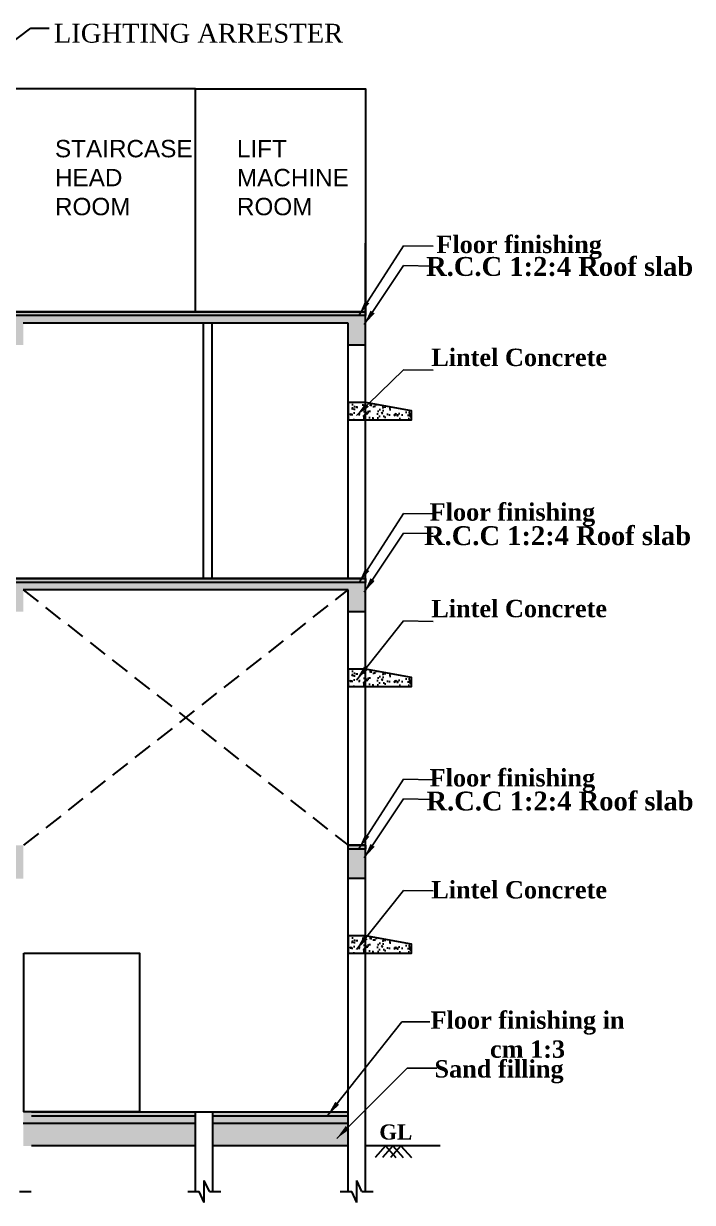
# Model space of a CAD drawing. Header units: metres. Extents: x 515 to 706, y -4 to 163.
# Drawn here: x 590.5 to 599.35, y 123.48 to 139.08 of the extents above; entities that cross this region are included whole.
import ezdxf

# ---------------------------------------------------------------- set-up
doc = ezdxf.new("R2010")
doc.units = ezdxf.units.M
doc.header["$MEASUREMENT"] = 0
doc.linetypes.add('DASHED2', pattern=[0.375, 0.25, -0.125])
doc.styles.add('PDF Swiss721BT-RomanCondensed', font='arial.ttf')
doc.styles.add('working', font='arialbd.ttf', dxfattribs={"height": 0.23})
doc.dimstyles.new('new model', dxfattribs={"dimtxt": 0.23, "dimasz": 0.2, "dimexe": 0.1, "dimexo": 0.1, "dimgap": 0, "dimtad": 0, "dimzin": 1, "dimdsep": 46, "dimtxsty": 'working', "dimcen": 0.09, "dimse1": 1, "dimse2": 1, "dimclrd": 256, "dimclrt": 256, "dimadec": 1, "dimazin": 0, "dimtfac": 1, "dimtofl": 0, "dimtmove": 0, "dimatfit": 3, "dimfxl": 0, "dimtolj": 1, "dimtzin": 0, "dimlwd": -1, "dimlwe": -1, "dimarcsym": 0})
doc.dimstyles.new('PROJECT in CIVIL', dxfattribs={"dimscale": 25, "dimtxt": 0.3, "dimasz": 0.3, "dimexe": 0.3, "dimexo": 0.3, "dimgap": 0.1, "dimtad": 1, "dimdec": 1, "dimzin": 0, "dimdsep": 46, "dimlunit": 3, "dimtxsty": 'Standard', "dimblk": 'OBLIQUE', "dimcen": 0, "dimclrd": 8, "dimclre": 8, "dimclrt": 5, "dimadec": 0, "dimazin": 0, "dimtfac": 1, "dimtdec": 1, "dimtofl": 0, "dimtmove": 0, "dimatfit": 3, "dimfxl": 0, "dimtolj": 1, "dimtzin": 0, "dimarcsym": 0})

# ---------------------------------------------------------------- blocks, each defined once
blk = doc.blocks.new('_Oblique')
at = {"color": 0, "linetype": 'ByBlock', "lineweight": -2}
blk.add_line((-0.5, -0.5), (0.5, 0.5), dxfattribs=at)
blk = doc.blocks.new('*D694')
for p, q in [((589.967, 138.016), (589.967, 137.045)), ((589.967, 135.466), (589.967, 136.437))]:
    blk.add_line(p, q)
at = {"lineweight": 40}
for points in [[(589.933, 138.016), (590, 138.016), (589.967, 138.216)], [(589.933, 135.466), (590, 135.466), (589.967, 135.266)]]:
    blk.add_solid(points, dxfattribs=at)
at = {"layer": 'Defpoints', "color": 0, "lineweight": 40}
for p in [(592.774, 138.216), (589.967, 135.266), (592.774, 135.266)]:
    blk.add_point(p, dxfattribs=at)
at = {"lineweight": 30, "insert": (589.967, 136.741), "char_height": 0.23, "attachment_point": 5, "rotation": 90, "style": 'working'}
blk.add_mtext('\\A1;2.95', dxfattribs=at)

msp = doc.modelspace()

# ---------------------------------------------------------------- hatches: boundary and pattern name
at = {"lineweight": 30}
h = msp.add_hatch(color=256, dxfattribs=at)
h.dxf.hatch_style = 1
h.paths.add_polyline_path([(595.0223, 135.21569), (563.8546, 135.21569), (563.8546, 135.26569), (595.0223, 135.26569)])
h = msp.add_hatch(dxfattribs=at)
h.set_pattern_fill('AR-CONC', color=256, scale=0.001, style=0)
h.set_pattern_definition([(50, (38.37423, -51.73295), (0.18218467, -0.015939086), [0.01905, -0.20955]), (355, (38.37423, -51.73295), (-0.03524342, 0.191056845), [0.01524, -0.167640584]), (100.451445, (38.38941, -51.73428), (0.146941247, 0.17511775), [0.01619001, -0.178090245]), (46.1842, (38.37423, -51.68215), (0.27107904, -0.04204233), [0.028575, -0.314325]), (96.63556, (38.39682, -51.68565), (0.23740413, 0.24742612), [0.02428502, -0.26713561]), (351.18415, (38.37423, -51.68215), (0.23740413, 0.24742612), [0.02285997, -0.25145973]), (21, (38.39963, -51.69485), (0.15161439, -0.1022652), [0.01905, -0.20955]), (326, (38.39963, -51.69485), (0.06180203, 0.184187966), [0.01524, -0.16764]), (71.451445, (38.41226, -51.70337), (0.21341642, 0.08192277), [0.01619001, -0.17808994]), (37.5, (38.37423, -51.73295), (0.003088603, 0.084555039), [0, -0.165608, 0, -0.17018, 0, -0.168275]), (7.5, (38.37423, -51.73295), (0.066819663, 0.100180575), [0, -0.097028, 0, -0.161798, 0, -0.064135]), (327.5, (38.31759, -51.73295), (0.135590595, -0.005728744), [0, -0.0635, 0, -0.19812, 0, -0.26289]), (317.5, (38.29219, -51.73295), (0.148129181, 0.02542649), [0, -0.08255, 0, -0.131572, 0, -0.18669])])
h.paths.add_polyline_path([(581.62917, 135.11569), (585.92234, 135.11569), (585.92234, 134.82569), (586.15251, 134.82569), (586.15251, 135.11569), (590.26239, 135.11569), (590.26239, 134.82569), (590.49239, 134.82569), (590.49239, 135.11569), (592.77348, 135.11569), (593.00348, 135.11569), (594.79234, 135.11569), (594.79234, 134.82569), (595.0223, 134.82569), (595.0223, 135.21569), (563.8546, 135.21569), (563.8546, 134.82569), (564.0846, 134.82569), (564.0846, 135.11569), (565.58777, 135.11569), (565.81777, 135.11569), (567.45835, 135.11569), (567.45835, 134.82569), (567.68835, 134.82569), (567.68835, 135.11569), (570.62493, 135.11569), (570.62493, 134.82569), (571.07526, 134.82569), (571.07526, 135.11569), (574.12222, 135.11569), (574.12222, 134.82569), (574.35239, 134.82569), (574.35239, 135.11569), (575.89221, 135.11569), (576.12237, 135.11569), (576.8755, 135.11569), (576.8755, 134.82569), (577.10566, 134.82569), (577.10566, 135.11569), (581.399, 135.11569), (581.399, 134.82569), (581.62917, 134.82569)])
h = msp.add_hatch(dxfattribs=at)
h.set_pattern_fill('AR-CONC', color=256, scale=0.001, style=0)
h.set_pattern_definition([(50, (69.31193, -51.88794), (0.18218467, -0.015939086), [0.01905, -0.20955]), (355, (69.31193, -51.88794), (-0.03524342, 0.191056845), [0.01524, -0.167640584]), (100.451445, (69.32711, -51.88927), (0.146941247, 0.17511775), [0.01619001, -0.178090245]), (46.1842, (69.31193, -51.83714), (0.27107904, -0.04204233), [0.028575, -0.314325]), (96.63556, (69.33452, -51.84064), (0.23740413, 0.24742612), [0.02428502, -0.26713561]), (351.18415, (69.31193, -51.83714), (0.23740413, 0.24742612), [0.02285997, -0.25145973]), (21, (69.33733, -51.84984), (0.15161439, -0.1022652), [0.01905, -0.20955]), (326, (69.33733, -51.84984), (0.06180203, 0.184187966), [0.01524, -0.16764]), (71.451445, (69.34997, -51.85836), (0.21341642, 0.08192277), [0.01619001, -0.17808994]), (37.5, (69.31193, -51.88794), (0.003088603, 0.084555039), [0, -0.165608, 0, -0.17018, 0, -0.168275]), (7.5, (69.31193, -51.88794), (0.066819663, 0.100180575), [0, -0.097028, 0, -0.161798, 0, -0.064135]), (327.5, (69.25529, -51.88794), (0.135590595, -0.005728744), [0, -0.0635, 0, -0.19812, 0, -0.26289]), (317.5, (69.22989, -51.88794), (0.148129181, 0.02542649), [0, -0.08255, 0, -0.131572, 0, -0.18669])])
h.paths.add_polyline_path([(594.7923, 133.83569), (595.0223, 133.83569), (595.0223, 134.06569), (594.7923, 134.06569)])
h = msp.add_hatch(dxfattribs=at)
h.set_pattern_fill('AR-CONC', color=256, scale=0.001, style=0)
h.set_pattern_definition([(50, (-1034.06394, 112.36824), (0.182184669, -0.015939086), [0.01905, -0.20955]), (355, (-1034.06394, 112.36824), (-0.035243421, 0.191056845), [0.01524, -0.167640584]), (100.451445, (-1034.04876, 112.36691), (0.146941247, 0.175117752), [0.016190009, -0.178090245]), (46.1842, (-1034.06394, 112.41904), (0.27107904, -0.042042328), [0.028575, -0.314325]), (96.635558, (-1034.04135, 112.41554), (0.237404134, 0.247426125), [0.024285023, -0.26713561]), (351.184151, (-1034.06394, 112.41904), (0.237404134, 0.247426125), [0.022859967, -0.25145973]), (21, (-1034.03854, 112.40634), (0.151614391, -0.102265198), [0.01905, -0.20955]), (326, (-1034.03854, 112.40634), (0.061802028, 0.184187966), [0.01524, -0.16764]), (71.451445, (-1034.0259, 112.39782), (0.21341642, 0.081922769), [0.016190009, -0.178089938]), (37.5, (-1034.06394, 112.36824), (0.0030886033, 0.084555039), [0, -0.165608, 0, -0.17018, 0, -0.168275]), (7.5, (-1034.06394, 112.36824), (0.0668196625, 0.100180575), [0, -0.097028, 0, -0.161798, 0, -0.064135]), (327.5, (-1034.120584, 112.36824), (0.1355905952, -0.005728744), [0, -0.0635, 0, -0.19812, 0, -0.26289]), (317.5, (-1034.14598, 112.36824), (0.148129181, 0.025426491), [0, -0.08255, 0, -0.131572, 0, -0.18669])])
h.paths.add_polyline_path([(595.02253, 134.06564), (595.63227, 133.95569), (595.63227, 133.83569), (595.02253, 133.83569)])
h = msp.add_hatch(dxfattribs=at)
h.set_pattern_fill('GRAVEL', color=256, scale=10)
h.set_pattern_definition([(228.013, (221.254, 198.737), (-2032, -2286), [34.172, -3383.048]), (184.9697, (198.394, 173.337), (3048, 254), [58.64, -5805.405]), (132.5104, (139.974, 168.257), (2540, -2794), [41.348, -4093.472]), (267.2737, (40.914, 104.757), (254, 5080), [53.4, -5286.644]), (292.8337, (38.374, 51.417), (-1270, 3048), [52.363, -5183.981]), (357.2737, (58.694, 3.157), (-5080, 254), [53.4, -5286.644]), (37.6942, (112.034, 0.617), (-3302, -2540), [70.619, -6991.3115]), (72.2553, (167.914, 43.797), (1778, 5588), [66.672, -6600.526]), (121.4296, (188.234, 107.297), (-2032, 3302), [53.581, -5304.555]), (175.2364, (160.294, 153.017), (2794, -254), [61.171, -2997.394]), (222.3974, (99.334, 158.097), (-3048, -2794), [79.108, -7831.677]), (138.814, (292.374, 102.217), (-1778, 1524), [27, -2673.057]), (171.4692, (272.054, 119.997), (3302, -508), [51.368, -5085.464]), (225, (221.25, 127.62), (-4e-14, -254), [35.92, -323.29]), (203.199, (203.474, 158.097), (1270, 508), [19.344, -1915.062]), (291.801, (185.694, 150.477), (-254, 762), [27.357, -1340.475]), (30.964, (195.854, 125.077), (762, 508), [44.432, -1436.63]), (161.565, (233.954, 147.94), (508, -254), [32.13, -771.09]), (16.3895, (38.374, 150.477), (2540, 762), [45.009, -4455.883]), (70.346, (81.554, 163.177), (-1016, -2794), [37.76, -3738.222]), (293.199, (233.954, 198.737), (-508, 1270), [38.688, -1895.718]), (343.6105, (249.194, 163.177), (-2540, 762), [45.009, -4455.883]), (339.444, (38.374, -7.003), (-1270, 508), [43.404, -2126.773]), (294.775, (79.014, -22.243), (-1270, 2794), [36.367, -3600.36]), (66.801, (236.494, -55.263), (508, 1270), [38.688, -1895.718]), (17.354, (251.734, -19.703), (-3302, -1016), [42.578, -4215.238]), (69.444, (112.034, -55.263), (-508, -1270), [21.702, -2148.475]), (101.31, (221.254, -55.263), (-254, 1016), [12.95, -1282.2]), (165.964, (218.714, -42.56), (762, -254), [52.363, -994.905]), (186.009, (167.914, -29.863), (2540, 254), [48.527, -4804.136]), (303.69, (195.854, 102.22), (-254, 508), [36.63, -879.18]), (353.1572, (216.174, 71.737), (4318, -508), [63.956, -6331.601]), (60.945, (279.674, 64.117), (-1016, -1778), [26.15, -2588.94]), (90, (292.37, 86.98), (-254, 254), [15.24, -238.76]), (120.2564, (162.834, -22.243), (1016, -1778), [35.287, -3493.394]), (48.013, (145.054, 8.237), (2032, 2286), [68.344, -3348.876]), (0, (190.77, 59.04), (254, 254), [66.04, -187.96]), (325.305, (256.814, 59.037), (2540, -1778), [40.161, -3975.932]), (254.055, (289.834, 36.177), (-254, -1016), [36.983, -1812.165]), (207.646, (279.674, 0.617), (-4826, -2540), [60.215, -5961.246]), (175.426, (226.334, -27.323), (-3302, 254), [63.703, -6306.585])])
h.paths.add_polyline_path([(595.0223, 131.68569), (563.8546, 131.68569), (563.8546, 131.73569), (595.0223, 131.73569)])
h = msp.add_hatch(color=256, dxfattribs=at)
h.dxf.hatch_style = 1
h.paths.add_polyline_path([(595.0223, 131.68569), (563.8546, 131.68569), (563.8546, 131.73569), (595.0223, 131.73569)])
h = msp.add_hatch(dxfattribs=at)
h.set_pattern_fill('AR-CONC', color=256, scale=0.001, style=0)
h.set_pattern_definition([(50, (38.37423, -55.26295), (0.18218467, -0.015939086), [0.01905, -0.20955]), (355, (38.37423, -55.26295), (-0.03524342, 0.191056845), [0.01524, -0.167640584]), (100.451445, (38.38941, -55.26428), (0.146941247, 0.17511775), [0.01619001, -0.178090245]), (46.1842, (38.37423, -55.21215), (0.27107904, -0.04204233), [0.028575, -0.314325]), (96.63556, (38.39682, -55.21565), (0.23740413, 0.24742612), [0.02428502, -0.26713561]), (351.18415, (38.37423, -55.21215), (0.23740413, 0.24742612), [0.02285997, -0.25145973]), (21, (38.39963, -55.22485), (0.15161439, -0.1022652), [0.01905, -0.20955]), (326, (38.39963, -55.22485), (0.06180203, 0.184187966), [0.01524, -0.16764]), (71.451445, (38.41226, -55.23337), (0.21341642, 0.08192277), [0.01619001, -0.17808994]), (37.5, (38.37423, -55.26295), (0.003088603, 0.084555039), [0, -0.165608, 0, -0.17018, 0, -0.168275]), (7.5, (38.37423, -55.26295), (0.066819663, 0.100180575), [0, -0.097028, 0, -0.161798, 0, -0.064135]), (327.5, (38.31759, -55.26295), (0.135590595, -0.005728744), [0, -0.0635, 0, -0.19812, 0, -0.26289]), (317.5, (38.29219, -55.26295), (0.148129181, 0.02542649), [0, -0.08255, 0, -0.131572, 0, -0.18669])])
h.paths.add_polyline_path([(581.62917, 131.58569), (585.92234, 131.58569), (585.92234, 131.29569), (586.15251, 131.29569), (586.15251, 131.58569), (590.26239, 131.58569), (590.26239, 131.29569), (590.49239, 131.29569), (590.49239, 131.58569), (592.77348, 131.58569), (593.00348, 131.58569), (594.79234, 131.58569), (594.79234, 131.29569), (595.0223, 131.29569), (595.0223, 131.68569), (563.8546, 131.68569), (563.8546, 131.29569), (564.0846, 131.29569), (564.0846, 131.58569), (565.58777, 131.58569), (565.81777, 131.58569), (567.45835, 131.58569), (567.45835, 131.29569), (567.68835, 131.29569), (567.68835, 131.58569), (570.62493, 131.58569), (570.62493, 131.29569), (571.07526, 131.29569), (571.07526, 131.58569), (574.12222, 131.58569), (574.12222, 131.29569), (574.35239, 131.29569), (574.35239, 131.58569), (575.89221, 131.58569), (576.12237, 131.58569), (576.8755, 131.58569), (576.8755, 131.29569), (577.10566, 131.29569), (577.10566, 131.58569), (581.399, 131.58569), (581.399, 131.29569), (581.62917, 131.29569)])
h = msp.add_hatch(dxfattribs=at)
h.set_pattern_fill('AR-CONC', color=256, scale=0.001, style=0)
h.set_pattern_definition([(50, (69.31193, -55.41794), (0.18218467, -0.015939086), [0.01905, -0.20955]), (355, (69.31193, -55.41794), (-0.03524342, 0.191056845), [0.01524, -0.167640584]), (100.451445, (69.32711, -55.41927), (0.146941247, 0.17511775), [0.01619001, -0.178090245]), (46.1842, (69.31193, -55.36714), (0.27107904, -0.04204233), [0.028575, -0.314325]), (96.63556, (69.33452, -55.37064), (0.23740413, 0.24742612), [0.02428502, -0.26713561]), (351.18415, (69.31193, -55.36714), (0.23740413, 0.24742612), [0.02285997, -0.25145973]), (21, (69.33733, -55.37984), (0.15161439, -0.1022652), [0.01905, -0.20955]), (326, (69.33733, -55.37984), (0.06180203, 0.184187966), [0.01524, -0.16764]), (71.451445, (69.34997, -55.38836), (0.21341642, 0.08192277), [0.01619001, -0.17808994]), (37.5, (69.31193, -55.41794), (0.003088603, 0.084555039), [0, -0.165608, 0, -0.17018, 0, -0.168275]), (7.5, (69.31193, -55.41794), (0.066819663, 0.100180575), [0, -0.097028, 0, -0.161798, 0, -0.064135]), (327.5, (69.25529, -55.41794), (0.135590595, -0.005728744), [0, -0.0635, 0, -0.19812, 0, -0.26289]), (317.5, (69.22989, -55.41794), (0.148129181, 0.02542649), [0, -0.08255, 0, -0.131572, 0, -0.18669])])
h.paths.add_polyline_path([(594.7923, 130.30569), (595.0223, 130.30569), (595.0223, 130.53569), (594.7923, 130.53569)])
h = msp.add_hatch(dxfattribs=at)
h.set_pattern_fill('AR-CONC', color=256, scale=0.001, style=0)
h.set_pattern_definition([(50, (-1034.06394, 108.83824), (0.182184669, -0.015939086), [0.01905, -0.20955]), (355, (-1034.06394, 108.83824), (-0.035243421, 0.191056845), [0.01524, -0.167640584]), (100.451445, (-1034.04876, 108.83691), (0.146941247, 0.175117752), [0.016190009, -0.178090245]), (46.1842, (-1034.06394, 108.88904), (0.27107904, -0.042042328), [0.028575, -0.314325]), (96.635558, (-1034.04135, 108.88554), (0.237404134, 0.247426125), [0.024285023, -0.26713561]), (351.184151, (-1034.06394, 108.88904), (0.237404134, 0.247426125), [0.022859967, -0.25145973]), (21, (-1034.03854, 108.87634), (0.151614391, -0.102265198), [0.01905, -0.20955]), (326, (-1034.03854, 108.87634), (0.061802028, 0.184187966), [0.01524, -0.16764]), (71.451445, (-1034.0259, 108.86782), (0.21341642, 0.081922769), [0.016190009, -0.178089938]), (37.5, (-1034.06394, 108.83824), (0.0030886033, 0.084555039), [0, -0.165608, 0, -0.17018, 0, -0.168275]), (7.5, (-1034.06394, 108.83824), (0.0668196625, 0.100180575), [0, -0.097028, 0, -0.161798, 0, -0.064135]), (327.5, (-1034.120584, 108.83824), (0.1355905952, -0.005728744), [0, -0.0635, 0, -0.19812, 0, -0.26289]), (317.5, (-1034.14598, 108.83824), (0.148129181, 0.025426491), [0, -0.08255, 0, -0.131572, 0, -0.18669])])
h.paths.add_polyline_path([(595.02253, 130.53564), (595.63227, 130.42569), (595.63227, 130.30569), (595.02253, 130.30569)])
h = msp.add_hatch(color=256, dxfattribs=at)
h.dxf.hatch_style = 1
h.paths.add_polyline_path([(590.49239, 128.15569), (590.49239, 128.20569), (563.8546, 128.20569), (563.8546, 128.15569)])
h.paths.add_polyline_path([(594.79234, 128.20569), (594.79234, 128.15569), (595.0223, 128.15569), (595.0223, 128.20569)])
h = msp.add_hatch(dxfattribs=at)
h.set_pattern_fill('AR-CONC', color=256, scale=0.001, style=0)
h.set_pattern_definition([(50, (38.37423, -13.13469), (0.18218467, -0.015939086), [0.01905, -0.20955]), (355, (38.37423, -13.13469), (-0.03524342, 0.191056845), [0.01524, -0.167640584]), (100.451445, (38.38941, -13.13602), (0.146941247, 0.17511775), [0.01619001, -0.178090245]), (46.1842, (38.37423, -13.08389), (0.27107904, -0.04204233), [0.028575, -0.314325]), (96.63556, (38.39682, -13.0874), (0.23740413, 0.24742612), [0.02428502, -0.26713561]), (351.18415, (38.37423, -13.0839), (0.23740413, 0.24742612), [0.02285997, -0.25145973]), (21, (38.39963, -13.09659), (0.15161439, -0.1022652), [0.01905, -0.20955]), (326, (38.39963, -13.09659), (0.06180203, 0.184187966), [0.01524, -0.16764]), (71.451445, (38.41226, -13.10511), (0.21341642, 0.08192277), [0.01619001, -0.17808994]), (37.5, (38.37423, -13.13469), (0.003088603, 0.084555039), [0, -0.165608, 0, -0.17018, 0, -0.168275]), (7.5, (38.37423, -13.13469), (0.066819663, 0.100180575), [0, -0.097028, 0, -0.161798, 0, -0.064135]), (327.5, (38.31759, -13.13469), (0.135590595, -0.005728744), [0, -0.0635, 0, -0.19812, 0, -0.26289]), (317.5, (38.29219, -13.13469), (0.148129181, 0.02542649), [0, -0.08255, 0, -0.131572, 0, -0.18669])])
h.paths.add_polyline_path([(594.79234, 128.15569), (594.79234, 127.76569), (595.0223, 127.76569), (595.0223, 128.15569)])
h.paths.add_polyline_path([(590.49239, 127.76569), (590.49239, 128.15569), (563.8546, 128.15569), (563.8546, 127.76569), (564.0846, 127.76569), (564.0846, 128.05569), (565.58777, 128.05569), (565.81777, 128.05569), (567.45835, 128.05569), (567.68835, 128.05569), (570.62493, 128.05569), (570.62493, 127.76569), (571.07526, 127.76569), (571.07526, 128.05569), (574.12222, 128.05569), (574.12222, 127.76569), (574.35239, 127.76569), (574.35239, 128.05569), (590.26239, 128.05569), (590.26239, 127.76569)])
h = msp.add_hatch(dxfattribs=at)
h.set_pattern_fill('AR-CONC', color=256, scale=0.001, style=0)
h.set_pattern_definition([(50, (69.31193, -58.94794), (0.18218467, -0.015939086), [0.01905, -0.20955]), (355, (69.31193, -58.94794), (-0.03524342, 0.191056845), [0.01524, -0.167640584]), (100.451445, (69.32711, -58.94927), (0.146941247, 0.17511775), [0.01619001, -0.178090245]), (46.1842, (69.31193, -58.89714), (0.27107904, -0.04204233), [0.028575, -0.314325]), (96.63556, (69.33452, -58.90064), (0.23740413, 0.24742612), [0.02428502, -0.26713561]), (351.18415, (69.31193, -58.89714), (0.23740413, 0.24742612), [0.02285997, -0.25145973]), (21, (69.33733, -58.90984), (0.15161439, -0.1022652), [0.01905, -0.20955]), (326, (69.33733, -58.90984), (0.06180203, 0.184187966), [0.01524, -0.16764]), (71.451445, (69.34997, -58.91836), (0.21341642, 0.08192277), [0.01619001, -0.17808994]), (37.5, (69.31193, -58.94794), (0.003088603, 0.084555039), [0, -0.165608, 0, -0.17018, 0, -0.168275]), (7.5, (69.31193, -58.94794), (0.066819663, 0.100180575), [0, -0.097028, 0, -0.161798, 0, -0.064135]), (327.5, (69.25529, -58.94794), (0.135590595, -0.005728744), [0, -0.0635, 0, -0.19812, 0, -0.26289]), (317.5, (69.22989, -58.94794), (0.148129181, 0.02542649), [0, -0.08255, 0, -0.131572, 0, -0.18669])])
h.paths.add_polyline_path([(594.7923, 126.77569), (595.0223, 126.77569), (595.0223, 127.00569), (594.7923, 127.00569)])
h = msp.add_hatch(dxfattribs=at)
h.set_pattern_fill('AR-CONC', color=256, scale=0.001, style=0)
h.set_pattern_definition([(50, (-1034.0639, 105.30824), (0.182184669, -0.015939086), [0.01905, -0.20955]), (355, (-1034.0639, 105.30824), (-0.035243421, 0.191056845), [0.01524, -0.167640584]), (100.451445, (-1034.04872, 105.30691), (0.146941247, 0.175117752), [0.016190009, -0.178090245]), (46.1842, (-1034.0639, 105.35904), (0.27107904, -0.042042328), [0.028575, -0.314325]), (96.635558, (-1034.04131, 105.35554), (0.237404134, 0.247426125), [0.024285023, -0.26713561]), (351.184151, (-1034.0639, 105.35904), (0.237404134, 0.247426125), [0.022859967, -0.25145973]), (21, (-1034.0385, 105.34634), (0.151614391, -0.102265198), [0.01905, -0.20955]), (326, (-1034.0385, 105.34634), (0.061802028, 0.184187966), [0.01524, -0.16764]), (71.451445, (-1034.02587, 105.33782), (0.21341642, 0.081922769), [0.016190009, -0.178089938]), (37.5, (-1034.063904, 105.30824), (0.0030886033, 0.084555039), [0, -0.165608, 0, -0.17018, 0, -0.168275]), (7.5, (-1034.0639, 105.30824), (0.0668196625, 0.100180575), [0, -0.097028, 0, -0.161798, 0, -0.064135]), (327.5, (-1034.120546, 105.30824), (0.1355905952, -0.005728744), [0, -0.0635, 0, -0.19812, 0, -0.26289]), (317.5, (-1034.14595, 105.30824), (0.148129181, 0.025426491), [0, -0.08255, 0, -0.131572, 0, -0.18669])])
h.paths.add_polyline_path([(595.02257, 127.00564), (595.6323, 126.89569), (595.6323, 126.77569), (595.02257, 126.77569)])
h = msp.add_hatch(color=256, dxfattribs=at)
h.dxf.hatch_style = 1
h.paths.add_polyline_path([(564.0846, 124.67569), (564.0846, 124.62569), (565.81777, 124.62569), (565.81777, 124.67569)])
h.paths.add_polyline_path([(565.81777, 124.67569), (565.81777, 124.62569), (567.68835, 124.62569), (567.68835, 124.67569)])
h.paths.add_polyline_path([(567.68835, 124.67569), (567.68835, 124.62569), (570.62493, 124.62569), (570.62493, 124.67569)])
h.paths.add_polyline_path([(574.12222, 124.62569), (574.12222, 124.67569), (571.07526, 124.67569), (571.07526, 124.62569)])
h.paths.add_polyline_path([(575.89221, 124.62569), (575.89221, 124.67569), (574.35239, 124.67569), (574.35239, 124.62569)])
h.paths.add_polyline_path([(576.8755, 124.62569), (576.8755, 124.67569), (576.12237, 124.67569), (576.12237, 124.62569)])
h.paths.add_polyline_path([(577.10566, 124.67569), (577.10566, 124.62569), (581.399, 124.62569), (581.399, 124.67569)])
h.paths.add_polyline_path([(581.62917, 124.67569), (581.62917, 124.62569), (585.92234, 124.62569), (585.92234, 124.67569)])
h.paths.add_polyline_path([(590.49239, 124.67569), (590.49239, 124.62569), (592.77348, 124.62569), (592.77348, 124.67569)])
h.paths.add_polyline_path([(594.79234, 124.62569), (594.79234, 124.67569), (593.00348, 124.67569), (593.00348, 124.62569)])
h.paths.add_polyline_path([(590.26239, 124.62569), (590.26239, 124.67569), (586.15251, 124.67569), (586.15251, 124.62569)])
h = msp.add_hatch(dxfattribs=at)
h.set_pattern_fill('AR-CONC', color=256, scale=0.001, style=0)
h.set_pattern_definition([(50, (38.37423, -55.57293), (0.18218467, -0.015939086), [0.01905, -0.20955]), (355, (38.37423, -55.57293), (-0.03524342, 0.191056845), [0.01524, -0.167640584]), (100.451445, (38.38941, -55.57426), (0.146941247, 0.17511775), [0.01619001, -0.178090245]), (46.1842, (38.37423, -55.52213), (0.27107904, -0.04204233), [0.028575, -0.314325]), (96.63556, (38.39682, -55.52564), (0.23740413, 0.24742612), [0.02428502, -0.26713561]), (351.18415, (38.37423, -55.52213), (0.23740413, 0.24742612), [0.02285997, -0.25145973]), (21, (38.39963, -55.53483), (0.15161439, -0.1022652), [0.01905, -0.20955]), (326, (38.39963, -55.53483), (0.06180203, 0.184187966), [0.01524, -0.16764]), (71.451445, (38.41226, -55.54336), (0.21341642, 0.08192277), [0.01619001, -0.17808994]), (37.5, (38.37423, -55.572934), (0.003088603, 0.084555039), [0, -0.165608, 0, -0.17018, 0, -0.168275]), (7.5, (38.37423, -55.57293), (0.066819663, 0.100180575), [0, -0.097028, 0, -0.161798, 0, -0.064135]), (327.5, (38.31759, -55.572934), (0.135590595, -0.005728744), [0, -0.0635, 0, -0.19812, 0, -0.26289]), (317.5, (38.29219, -55.57293), (0.148129181, 0.02542649), [0, -0.08255, 0, -0.131572, 0, -0.18669])])
h.paths.add_polyline_path([(564.0846, 124.62569), (564.0846, 124.52569), (565.81777, 124.52569), (565.81777, 124.62569)])
h.paths.add_polyline_path([(565.81777, 124.62569), (565.81777, 124.52569), (567.68835, 124.52569), (567.68835, 124.62569)])
h.paths.add_polyline_path([(567.68835, 124.62569), (567.68835, 124.52569), (570.62493, 124.52569), (570.62493, 124.62569)])
h.paths.add_polyline_path([(574.12222, 124.52569), (574.12222, 124.62569), (571.07526, 124.62569), (571.07526, 124.52569)])
h.paths.add_polyline_path([(574.35239, 124.62569), (574.35239, 124.52569), (575.89221, 124.52569), (575.89221, 124.62569)])
h.paths.add_polyline_path([(576.8755, 124.52569), (576.8755, 124.62569), (576.12237, 124.62569), (576.12237, 124.52569)])
h.paths.add_polyline_path([(581.399, 124.52569), (581.399, 124.62569), (577.10566, 124.62569), (577.10566, 124.52569)])
h.paths.add_polyline_path([(585.92234, 124.52569), (585.92234, 124.62569), (581.62917, 124.62569), (581.62917, 124.52569)])
h.paths.add_polyline_path([(590.26239, 124.52569), (590.26239, 124.62569), (586.15251, 124.62569), (586.15251, 124.52569)])
h.paths.add_polyline_path([(590.49239, 124.62569), (590.49239, 124.52569), (592.77348, 124.52569), (592.77348, 124.62569)])
h.paths.add_polyline_path([(594.79234, 124.52569), (594.79234, 124.62569), (593.00348, 124.62569), (593.00348, 124.52569)])
h = msp.add_hatch(dxfattribs=at)
h.set_pattern_fill('AR-SAND', color=256, scale=0.0025)
h.set_pattern_definition([(37.5, (38.37423, -55.57293), (-0.004000078, 0.12235331), [0, -0.09652, 0, -0.10795, 0, -0.1031875]), (7.5, (38.37423, -55.57293), (0.11238082, 0.179206275), [0, -0.05207, 0, -0.086995, 0, -0.0333375]), (327.5, (38.29612, -55.57293), (0.197748093, 0.000359296), [0, -0.03175, 0, -0.1143, 0, -0.149225]), (317.5, (38.29612, -55.57293), (0.190889113, 0.05573233), [0, -0.015875, 0, -0.07493, 0, -0.085725])])
h.paths.add_polyline_path([(594.79234, 124.52569), (593.00348, 124.52569), (593.00348, 124.22569), (594.79234, 124.22569)])
h.paths.add_polyline_path([(592.77348, 124.52569), (590.49239, 124.52569), (590.49239, 124.22569), (592.77348, 124.22569)])
h.paths.add_polyline_path([(585.92234, 124.52569), (581.62917, 124.52569), (581.62917, 124.22569), (585.92234, 124.22569)])
h.paths.add_polyline_path([(581.399, 124.52569), (577.10566, 124.52569), (577.10566, 124.22569), (581.399, 124.22569)])
h.paths.add_polyline_path([(576.8755, 124.52569), (576.12237, 124.52569), (576.12237, 124.22569), (576.8755, 124.22569)])
h.paths.add_polyline_path([(575.89221, 124.52569), (574.35239, 124.52569), (574.35239, 124.22569), (575.89221, 124.22569)])
h.paths.add_polyline_path([(574.12222, 124.52569), (571.07526, 124.52569), (571.07526, 124.22569), (574.12222, 124.22569)])
h.paths.add_polyline_path([(567.68835, 124.52569), (565.81777, 124.52569), (565.81777, 124.22569), (567.68835, 124.22569)])
h.paths.add_polyline_path([(565.81777, 124.52569), (564.0846, 124.52569), (564.0846, 124.22569), (565.81777, 124.22569)])
h.paths.add_polyline_path([(570.62493, 124.52569), (567.68835, 124.52569), (567.68835, 124.22569), (570.62493, 124.22569)])
h.paths.add_polyline_path([(590.26239, 124.22569), (590.26239, 124.52569), (586.15251, 124.52569), (586.15251, 124.22569)])

# ---------------------------------------------------------------- linework, layer by layer
at = {"lineweight": 30, "ltscale": 0.25}
for p, q in [((590.26902, 138.77209), (590.59254, 139.02226)), ((590.59254, 139.02226), (590.83787, 139.02226))]:
    msp.add_line(p, q, dxfattribs=at)
at = {"lineweight": 30}
for p, q in [((592.77348, 135.26569), (592.77348, 136.48569)), ((592.77352, 136.48569), (592.77348, 136.48569)), ((595.0223, 123.62373), (595.0223, 136.17571)), ((595.0223, 135.26569), (563.85433, 135.26569)), ((595.0223, 135.21569), (563.8546, 135.21569)), ((594.79234, 135.11569), (590.49239, 135.11569)), ((592.87235, 135.11569), (592.87235, 131.73569)), ((592.99235, 131.73569), (592.99235, 135.11569)), ((594.79234, 131.73569), (594.79234, 135.11569)), ((595.0223, 134.82569), (594.79234, 134.82569)), ((595.02227, 132.84326), (595.0223, 132.84326)), ((595.0223, 131.73569), (563.85433, 131.73569)), ((595.0223, 131.68569), (563.8546, 131.68569)), ((594.79234, 131.58569), (590.49239, 131.58569)), ((594.79234, 128.05569), (594.79234, 131.58569)), ((595.02227, 131.62326), (595.0223, 131.62326)), ((595.0223, 131.29569), (594.79234, 131.29569)), ((595.0223, 128.20569), (594.79234, 128.20569)), ((595.0223, 128.15569), (594.79234, 128.15569)), ((594.79234, 123.62373), (594.79234, 128.05569)), ((595.0223, 127.76569), (594.79234, 127.76569)), ((590.6023, 124.67569), (594.79234, 124.67569)), ((592.77348, 123.62373), (592.77348, 124.67569)), ((593.00348, 123.62373), (593.00348, 124.67569)), ((590.49239, 124.52569), (592.77348, 124.52569)), ((590.6023, 124.62569), (592.77348, 124.62569)), ((593.00348, 124.62569), (594.79234, 124.62569)), ((593.00348, 124.52569), (594.79234, 124.52569)), ((595.02234, 123.62373), (595.02234, 124.22569)), ((596.01, 124.22569), (595.02234, 124.22569)), ((595.28548, 124.22569), (595.14829, 124.07345)), ((595.38329, 124.22569), (595.24609, 124.07345)), ((595.28548, 124.22569), (595.42268, 124.07345)), ((595.49196, 124.22569), (595.35476, 124.07345)), ((595.38329, 124.22569), (595.52048, 124.07345)), ((595.49196, 124.22569), (595.62915, 124.07345)), ((592.88852, 123.47866), (592.88852, 123.76879)), ((592.95589, 123.62373), (592.88852, 123.76879)), ((594.90734, 123.47866), (594.90734, 123.76879)), ((594.97472, 123.62373), (594.90734, 123.76879)), ((590.4448, 123.62373), (590.59598, 123.62373)), ((592.66996, 123.62373), (592.82114, 123.62373)), ((592.88852, 123.47866), (592.82114, 123.62373)), ((592.95589, 123.62373), (593.10707, 123.62373)), ((594.68879, 123.62373), (594.83997, 123.62373)), ((594.90734, 123.47866), (594.83997, 123.62373)), ((594.97472, 123.62373), (595.1259, 123.62373))]:
    msp.add_line(p, q, dxfattribs=at)
at = {"linetype": 'DASHED2', "lineweight": 30}
for p, q in [((590.49239, 131.58569), (594.79234, 128.20569)), ((590.50239, 128.20569), (594.79234, 131.58569))]:
    msp.add_line(p, q, dxfattribs=at)
at = {"lineweight": 30, "ltscale": 0.125}
for p, q in [((592.77348, 124.22569), (590.6023, 124.22569)), ((594.79234, 124.22569), (593.00348, 124.22569))]:
    msp.add_line(p, q, dxfattribs=at)
at = {"lineweight": 30}
for points in [[(590.26902, 135.26569), (592.77352, 135.26569), (592.77352, 138.21569), (590.26902, 138.21569)], [(595.0223, 135.26569), (592.77352, 135.26569), (592.77352, 138.21569), (595.0223, 138.21569)], [(595.0223, 135.21569), (563.8546, 135.21569), (563.8546, 135.26569), (595.0223, 135.26569)], [(594.7923, 133.83569), (595.0223, 133.83569), (595.0223, 134.06569), (594.7923, 134.06569)], [(595.0223, 131.68569), (563.8546, 131.68569), (563.8546, 131.73569), (595.0223, 131.73569)], [(594.7923, 130.30569), (595.0223, 130.30569), (595.0223, 130.53569), (594.7923, 130.53569)], [(594.7923, 126.77569), (595.0223, 126.77569), (595.0223, 127.00569), (594.7923, 127.00569)], [(590.50239, 126.77569), (592.03239, 126.77569), (592.03239, 124.67569), (590.50239, 124.67569)]]:
    msp.add_lwpolyline(points, close=True, dxfattribs=at)
for points in [[(595.02227, 133.83569), (595.63227, 133.83569), (595.63227, 133.95569), (595.02227, 134.06569)], [(595.02227, 130.30569), (595.63227, 130.30569), (595.63227, 130.42569), (595.02227, 130.53569)], [(594.79234, 128.20569), (595.0223, 128.20569), (595.0223, 128.15569), (594.79234, 128.15569)], [(595.0223, 126.77569), (595.6323, 126.77569), (595.6323, 126.89569), (595.0223, 127.00569)]]:
    msp.add_lwpolyline(points, dxfattribs=at)

# ---------------------------------------------------------------- texts
at = {"lineweight": 30, "ltscale": 0.25, "insert": (592.8128, 139.07821), "char_height": 0.25, "attachment_point": 2}
msp.add_mtext('\\A1;{\\fTimes New Roman|b0|i0|c0|p18;LIGHTING ARRESTER}', dxfattribs=at)
at = {"lineweight": 30, "ltscale": 0.125, "char_height": 0.23, "attachment_point": 1, "style": 'PDF Swiss721BT-RomanCondensed'}
for s, insert in [('STAIRCASE \\PHEAD ROOM', (590.91285, 137.54116)), ('LIFT MACHINE ROOM ', (593.32056, 137.54116))]:
    msp.add_mtext_dynamic_manual_height_columns(s, width=0.23, gutter_width=1.15, heights=[0], dxfattribs=dict(at, insert=insert))
at = {"lineweight": 30, "attachment_point": 5}
for s, insert, char_height in [('\\A1;{\\fTimes New Roman Baltic|b1|i0|c0|p18;Floor finishing}', (597.05598, 136.11972), 0.23), ('\\A1;{\\fTimes New Roman Baltic|b1|i0|c0|p18;R.C.C 1:2:4 \\fTimes New Roman Baltic|b1|i0|c186|p18;Roof slab}', (597.59183, 135.86389), 0.25), ('\\A1;{\\fTimes New Roman Baltic|b1|i0|c0|p18;Lintel Concrete}', (597.05573, 134.66176), 0.23), ('\\A1;{\\fTimes New Roman Baltic|b1|i0|c0|p18;Floor finishing}', (596.96689, 132.57815), 0.23), ('\\A1;{\\fTimes New Roman Baltic|b1|i0|c0|p18;R.C.C 1:2:4 \\fTimes New Roman Baltic|b1|i0|c186|p18;Roof slab}', (597.5639, 132.30069), 0.25), ('\\A1;{\\fTimes New Roman Baltic|b1|i0|c0|p18;Lintel Concrete}', (597.05573, 131.33688), 0.23), ('\\A1;{\\fTimes New Roman Baltic|b1|i0|c0|p18;Floor finishing}', (596.96689, 129.06053), 0.23), ('\\A1;{\\fTimes New Roman Baltic|b1|i0|c0|p18;R.C.C 1:2:4 \\fTimes New Roman Baltic|b1|i0|c186|p18;Roof slab}', (597.5971, 128.78838), 0.25), ('\\A1;{\\fTimes New Roman Baltic|b1|i0|c0|p18;Lintel Concrete}', (597.05573, 127.61514), 0.23), ('\\A1;{\\fTimes New Roman Baltic|b1|i0|c0|p18;Floor finishing in \\Pcm 1:3}', (597.16702, 125.6974), 0.23), ('\\A1;{\\fTimes New Roman Baltic|b1|i0|c0|p18;Sand filling}', (596.78988, 125.20794), 0.23), ('\\A1;{\\fTimes New Roman Baltic|b1|i0|c0|p18;GL}', (595.42365, 124.40955), 0.2)]:
    msp.add_mtext(s, dxfattribs=dict(at, insert=insert, char_height=char_height))

# ---------------------------------------------------------------- dimensions: what is measured, and where the dimension line sits
at = {"lineweight": 30}
dim = msp.add_linear_dim(base=(589.96654, 135.26569), p1=(592.77352, 138.21569), p2=(592.77352, 135.26569), angle=90, dimstyle='new model', override={"dimpost": '\\X'}, dxfattribs=at)
dim.commit()
dim.dimension.update_dxf_attribs({"geometry": '*D694', "text_midpoint": (589.96654, 136.74069)})

# ---------------------------------------------------------------- leaders
for points in [[(594.93757, 135.22659), (595.52523, 136.13999), (595.91612, 136.13314)], [(595.00549, 135.09705), (595.52523, 135.87898), (595.91612, 135.87213)], [(594.90256, 133.8934), (595.52523, 134.49909), (595.91612, 134.49224)], [(594.93757, 131.68502), (595.52523, 132.59842), (595.91612, 132.59157)], [(595.00549, 131.55548), (595.52523, 132.33741), (595.91612, 132.33056)], [(594.90129, 130.39228), (595.52523, 131.17421), (595.91612, 131.16736)], [(594.93757, 128.16739), (595.52523, 129.08079), (595.91612, 129.07394)], [(595.00549, 128.03785), (595.52523, 128.81978), (595.91612, 128.81293)], [(594.90129, 126.82553), (595.52523, 127.60746), (595.91612, 127.60061)], [(594.5235, 124.63355), (595.50203, 125.86761), (595.87521, 125.86741)], [(594.64261, 124.32542), (595.57566, 125.25687), (595.96655, 125.25687)]]:
    msp.add_leader(points, dimstyle='PROJECT in CIVIL', override={"dimasz": 0.008, "dimtad": 0, "dimarcsym": 1}, dxfattribs=at)

doc.saveas('drawing.dxf')
